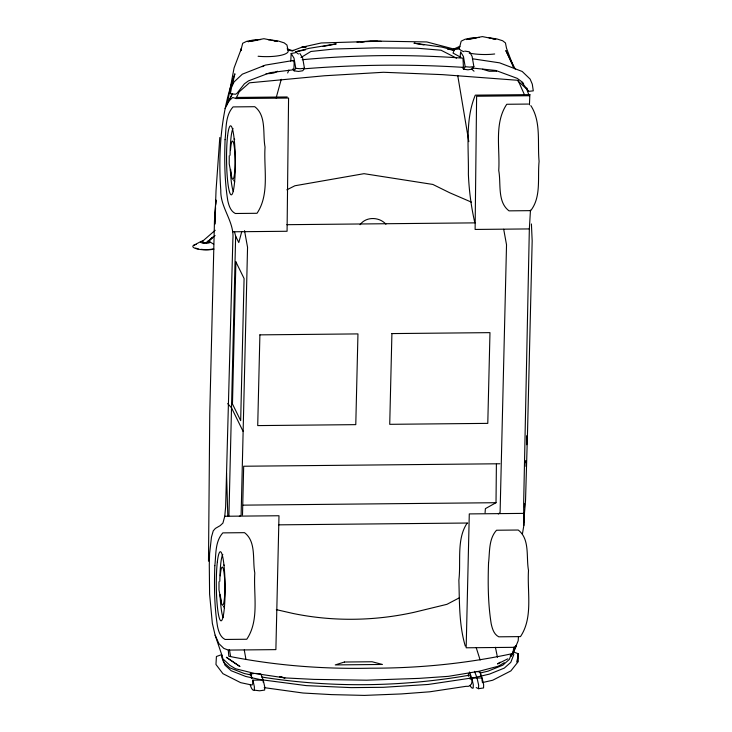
<?xml version="1.0" encoding="UTF-8"?>
<svg xmlns="http://www.w3.org/2000/svg" width="732" height="732" viewBox="0 0 732 732"><rect width="100%" height="100%" fill="white"/><g stroke="black" fill="none" stroke-linecap="round" stroke-linejoin="round"><path stroke-width="1.1" d="M472.442 58.77L499.59 62.842L522.209 71.48L530.114 79.065L532.292 84.153L533.289 90.85L528.065 91.409L528.074 90.603L521.065 81.188L517.14 78.315L495.875 70.492L472.094 67.994M208.492 561.188L209.755 413.864L214.476 220.725L215.931 199.973L215.73 204.384M468.398 676.313L468.425 673.641M485.078 512.729L485.389 508.639L496.012 502.71L496.397 464.207M522.392 534.067L523.847 525.448L523.645 504L529.346 228.924L530.471 210.148M228.915 515.95L235.64 236.152L234.496 231.76M242.502 515.026L243.674 466.238L499.883 463.768M251.415 678.308L251.488 675.078L244.223 673.504L229.72 667.794L223.507 662.186M250.243 685.024A73.218 9.315 89.4 0 0 254.315 690.157L259.631 690.807L264.645 690.066L264.737 686.845L263.218 680.055L252.879 680.156L252.805 683.386L252.009 685.061L240.645 682.654L222.94 673.687L215.967 664.482L216.416 656.503L221.622 654.664L224.953 665.114L231.166 670.732L245.668 676.441L260.061 679.561L306.388 685.628L351.241 687.623L383.358 687.311L428.321 684.447L474.967 677.493L489.507 674.09L504.293 668.096L510.78 662.359L513.791 654.591L513.095 651.855L518.1 653.649L518.283 661.572L510.872 670.905L492.728 680.22L482.287 682.608M263.163 682.197L263.218 680.055L260.83 673.98L255.596 673.422M470.237 679.369L470.337 675.032C401.575 687.138 330.754 687.952 261.772 677.045M480.649 676.093L480.723 672.873L488.07 671.153L502.847 665.159L509.335 659.422L511.595 653.603M482.04 681.181L482.113 677.951L471.783 678.042L469.395 671.976M254.315 690.157L254.397 686.945L252.879 680.156M460.071 57.553L460.602 51.871L463.438 56.492L465.186 66.694L463.548 69.192L462.35 67.298M482.113 677.951L483.642 684.74L483.55 687.952L478.536 688.693L478.655 685.161L476.962 677.658L474.501 671.308M523.847 525.448L524.295 512.949M524.487 507.267L524.615 503.854M525.933 466.348L526.134 460.666M526.692 444.754L527.013 435.659L526.683 443.546M524.03 512.546L523.636 522.721L525.521 500.871L527.562 430.535L532.173 240.874L531.414 223.955M525.942 462.77L526.034 460.51M215.583 207.687L214.824 224.221L216.022 190.695L219.801 137.525M518.439 636.886L518.192 640.747L512.885 653.52C466.055 663.649 418.448 668.289 370.538 668.197C322.931 669.194 275.534 665.562 228.823 656.265L228.265 650.08L223.836 648.406L218.905 643.629L215.144 635.211L212.344 623.353L209.599 594.192L209.288 564.82L209.599 553.648L211.466 537.059L213.241 530.865L215.373 528.422L220.167 525.649L222.921 523.087L224.761 516.27L225.63 506.873L232.877 239.117C234.542 221.558 220.231 207.897 220.799 190.366C217.962 151.03 221.238 111.054 234.89 73.786L232.099 85.717M229.235 155.806L229.226 163.886L231.431 175.918M219.005 581.766L218.996 589.846L221.201 601.887M529.437 104.832L529.858 94.62L475.297 95.142C465.003 119.838 468.8 148.074 468.379 174.225C469.047 190.064 471.051 205.802 474.492 221.274M517.606 657.967L517.103 662.286L518.1 653.649L517.853 655.808M512.885 653.52L513.782 647.326L516.417 645.578L511.183 656.458M227.826 101.071L234.075 67.957L241.423 48.449L240.764 50.792L242.695 43.261L246.638 41.349L253.309 40.022L260.638 39.574M295.335 52.731L291.171 53.509L290.778 61.159M463.896 51.679A23.827 6.048 1.4 0 1 459.897 46.336L453.264 49.245L459.248 48.678L461.178 41.157L465.122 39.244L471.792 37.918L479.121 37.46M241.743 231.651L238.788 242.567L235.64 236.152M276.12 97.978L281.28 79.294M287.667 72.99L288.856 70.052M424.002 44.936L413.946 43.151L441.698 47.058L454.179 50.288L453.044 53.079L460.794 57.306M225.081 108.629L232.447 93.513M228.256 101.647L232.694 97.484L235.988 98.555L239.19 91.839L249.392 82.826L324.377 75.771L383.467 72.276L442.476 74.637L517.213 80.246L526.692 89.066L529.199 95.727L476.614 96.24L475.114 229.445L529.346 228.924M516.417 645.578L512.043 654.573L510.231 655.744M226.673 105.143L232.181 94.227M529.199 95.727L529.858 94.62M292.919 68.927L294.118 70.83L295.765 68.323L294.008 58.13L291.171 53.509M299.846 53.427L302.682 58.038L304.439 68.241L302.792 70.739L298.546 71.443L294.118 70.83M464.765 51.094L469.276 51.789L470.017 52.667L472.113 56.41L473.869 66.612L472.222 69.11L467.977 69.805L463.548 69.192M360.062 224.715C366.046 216.352 379.359 216.773 385.929 224.212M467.053 523.27C456.375 539.255 461.096 561.956 458.873 580.147C459.54 602.152 458.973 624.799 465.278 646.072M215.217 230.26L202.306 241.468L203.002 242.887L207.751 242.228L213.451 236.628M212.051 237.598L206.47 242.859L215.089 235.548M292.855 60.957C295.362 59.905 293.376 68.854 293.99 69.705L270.081 72.669L248.423 80.904L244.369 83.86L236.903 93.412L235.521 94.236L230.324 93.769L231.651 87.053L234.066 81.92L242.338 74.179L265.377 65.102L293.541 60.445M239.346 516.472L241.121 515.044L247.553 247.279L244.525 230.644M498.318 513.974L500.093 512.546L506.526 244.781L503.698 229.262M277.419 71.214C274.253 73.685 269.925 73.676 266.082 73.566M500.24 662.195L497.513 663.951L507.871 658.809M300.98 57.517L310.899 51.478L334.204 48.998L375.608 47.882L416.975 48.202L441.048 50.224L456.548 58.167M498.73 666.001L504.302 662.661M193.44 245.476L200.714 241.597M459.312 597.834L446.932 604.33L414.422 612.236A269.568 243.692 -16.3 0 1 292.773 613.407L276.33 609.637M286.834 189.844L294.895 185.763L364.033 173.676L432.832 184.437L449.723 192.772L471.399 202.133M498.318 666.221L479.24 671.226L448.442 676.341L419.207 678.372L366.622 680.193L314.101 679.388L284.949 677.914L254.379 673.394L235.53 668.755L230.123 665.516L223.535 659.45M298.427 54.012L295.444 51.826L309.069 48.339L336.244 43.902L323.013 46.473M295.444 51.826L305.363 49.895M253.931 673.504L249.923 674.016L250.49 674.081L252.083 678.134M304.439 68.241L300.321 68.744L295.765 68.323M473.869 66.612L469.752 67.106L465.186 66.694M356.978 42.145L369.422 40.974L426.793 41.944L453.437 48.934L459.248 48.678M361.004 42.117L364.362 41.825M369.971 41.331L381.198 41.34M302.234 59.713C355.624 54.79 409.508 54.25 462.981 58.157L463.438 67.371C410.313 64.023 356.868 64.517 303.817 68.835M496.543 71.224L489.223 71.26L482.58 69.238M257.49 40.223L248.029 41.651L263.913 38.704L277.309 41.367L274.189 40.901M475.974 38.119L466.513 39.546L482.388 36.6L495.793 39.263L492.673 38.796M236.097 97.448L287.255 96.963M235.988 98.555L288.573 98.051L287.072 231.266L232.831 231.788M528.458 104.063L506.764 104.273C493.944 123.315 500.148 148.852 498.739 170.492C501.21 183.503 497.065 201.822 509.014 210.853L530.709 210.642C541.451 196.89 537.398 177.602 539.1 161.397C537.279 143.106 541.351 121.668 530.828 105.609M286.862 224.687L475.105 222.867M243.216 505.144L496.012 502.71M224.761 516.27L278.993 515.749L275.882 649.623L228.265 650.08M523.517 513.388L469.285 513.91L466.165 647.793L513.782 647.326M278.691 524.844L467.721 523.023M268.287 39.775L270.492 39.857M377.575 41.257L321.247 42.968L301.575 47.333L292.269 50.801L288.024 50.334A23.827 6.048 1.4 0 1 258.112 56.254M476.587 671.537L479.725 671.875L481.72 676.935M479.158 671.811L479.725 671.875M488.967 37.753L496.872 38.933L502.655 40.754L505.455 42.95L506.507 48.23L513.745 67.573M271.618 40.031L278.389 41.038L284.172 42.868L286.971 45.055L288.024 50.334L293.715 50.471L292.269 50.801L287.136 48.815M447.472 49.099L454.179 50.288M264.225 687.641L303.066 693.021L331.523 694.613L364.426 695.4L401.228 693.945L429.776 691.795L465.955 686.341C471.582 687.174 472.579 682.499 471.783 678.042L473.302 684.841L473.22 688.053A73.218 9.315 89.4 0 1 470.036 685.253M279.468 676.661L284.949 677.914L280.2 676.816M476.221 687.577L478.536 688.693M209.233 241.514L213.689 244.195M234.075 139.043L234.707 139.455M223.836 565.003L224.468 565.415M471.618 69.018L474.034 71.196M227.734 403.597L231.513 407.815L243.125 431.423M522.328 82.011L523.6 83.722M233.7 180.301L234.752 181.911M223.47 606.27L224.514 607.871M515.255 69.119L505.849 50.563L513.205 66.585M207.348 241.423L207.751 242.228M518.027 80.31L524.368 94.529M526.784 88.005L528.065 91.409M221.531 656.394L223.178 661.216M215.144 635.211L222.025 655.57M476.248 647.747L480.137 660.008M495.427 647.308L497.458 657.281M244.268 649.979L245.861 658.855M229.464 649.87L230.607 656.522M457.71 75.405L468.819 141.633M226.527 472.927L227.808 516.133M494.676 53.976A23.827 6.048 1.4 0 1 469.203 53.097M262.111 66.713A7.229 1.839 1.4 0 1 263.785 66.054M207.714 241.103A4.767 1.208 1.4 0 1 208.647 242.997A4.767 1.208 1.4 0 1 201.236 242.649A4.767 1.208 1.4 0 1 203.606 240.91M213.954 249.118A12.325 3.129 1.4 0 1 196.533 248.779A12.325 3.129 1.4 0 1 196.295 244.351M213.241 248.926A11.337 2.882 1.4 0 1 201.044 249.328M198.198 248.853A11.337 2.882 1.4 0 1 195.618 248.084M223.196 617.552A32.455 4.127 89.4 0 1 220.048 594.695M219.829 581.245A32.455 4.127 89.4 0 1 222.803 554.408M220.295 575.837A19.114 2.434 89.4 0 1 223.937 572.04A19.114 2.434 89.4 0 1 224.074 601.219A19.114 2.434 89.4 0 1 220.387 595.336M233.435 191.583A32.455 4.127 89.4 0 1 230.342 169.925M230.068 155.275A32.455 4.127 89.4 0 1 233.041 128.439M230.525 149.877A19.114 2.434 89.4 0 1 234.176 146.08A19.114 2.434 89.4 0 1 234.313 175.25A19.114 2.434 89.4 0 1 230.626 169.367M214.833 565.644C214.147 585.948 214.302 606.407 217.523 626.51C218.612 631.432 220.222 637.014 225.081 639.457L246.775 639.246C259.586 620.205 253.391 594.668 254.8 573.028C252.32 560.017 256.475 541.707 244.525 532.667L222.83 532.878C214.833 541.772 216.169 554.6 214.833 565.644M225.072 139.675C224.385 159.988 224.541 180.438 227.762 200.55C228.851 205.463 230.452 211.054 235.32 213.497L257.014 213.286C269.824 194.245 263.63 168.708 265.039 147.068C262.559 134.048 266.704 115.738 254.754 106.698L233.06 106.909C225.072 115.812 226.398 128.631 225.072 139.675M235.887 261.855L232.465 403.982L240.672 420.653L244.085 278.517L235.887 261.855M259.897 334.863L257.719 425.594L355.779 424.642L357.957 333.911L259.897 334.863M391.913 333.582L389.726 424.322L487.787 423.37L489.973 332.639L391.913 333.582M488.537 563C487.841 583.312 488.006 603.763 491.218 623.874C492.316 628.788 493.917 634.379 498.776 636.822L520.47 636.611C533.289 617.57 527.086 592.032 528.504 570.393C526.024 557.372 530.169 539.063 518.219 530.023L496.525 530.233C488.528 539.136 489.864 551.965 488.537 563M344.406 662.021L335.256 664.912L382.443 664.455L372.076 661.755L344.406 662.021M306.104 46.903L301.575 47.333L306.058 46.94M239.803 666.431L226.398 657.327L239.803 666.431M217.349 561.883A34.523 4.392 89.4 0 0 219.893 619.583A34.523 4.392 89.4 0 0 224.852 577.127A34.523 4.392 89.4 0 0 217.349 561.883M227.588 135.923A34.523 4.392 89.4 0 0 230.132 193.623A34.523 4.392 89.4 0 0 235.082 151.158A34.523 4.392 89.4 0 0 227.588 135.923"/></g></svg>
